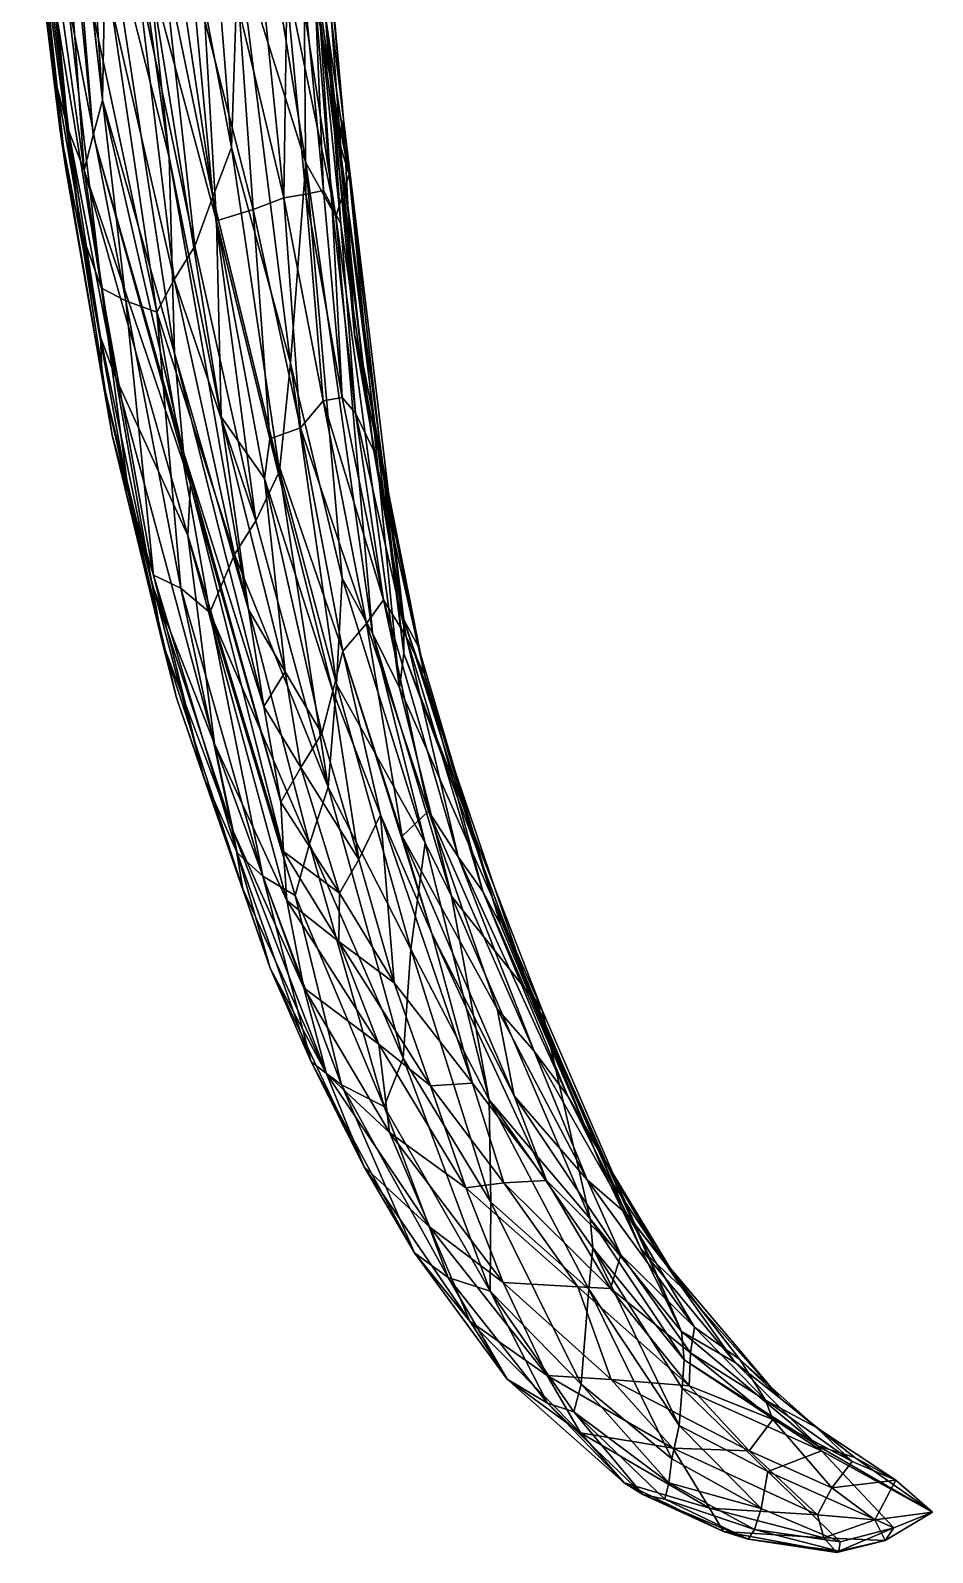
# Model space of a CAD drawing. Extents: x -1.56 to 1.56, y -5.64 to 3.99.
# Drawn here: x -1.047 to -0.383, y -5.637 to -4.516 of the extents above; entities that cross this region are included whole.
import ezdxf

# ---------------------------------------------------------------- set-up
doc = ezdxf.new("R2010")
doc.units = 0
doc.layers.add('MAMMOTH$LWO', color=1, linetype='CONTINUOUS')

msp = doc.modelspace()

# ---------------------------------------------------------------- linework, layer by layer
at = {"layer": 'MAMMOTH$LWO'}
for points in [[(-1.0213, -4.1567, 2.508), (-1.027, -4.2734, 2.4549), (-0.9942, -4.5678, 2.3707)], [(-0.9914, -4.4259, 2.4225), (-1.0213, -4.1567, 2.508), (-0.9942, -4.5678, 2.3707)], [(-0.8166, -4.5817, 2.2033), (-0.86, -4.2245, 2.231), (-0.8523, -4.2024, 2.2574)], [(-0.8362, -4.3624, 2.2447), (-0.8166, -4.5817, 2.2033), (-0.8523, -4.2024, 2.2574)], [(-0.86, -4.2245, 2.231), (-0.8198, -4.5985, 2.2022), (-0.8686, -4.2468, 2.2051)], [(-0.8198, -4.5985, 2.2022), (-0.86, -4.2245, 2.231), (-0.8166, -4.5817, 2.2033)], [(-0.8123, -4.6225, 2.1859), (-0.8796, -4.2784, 2.181), (-0.8686, -4.2468, 2.2051)], [(-0.8198, -4.5985, 2.2022), (-0.8123, -4.6225, 2.1859), (-0.8686, -4.2468, 2.2051)], [(-1.0303, -4.2985, 2.4313), (-1.0009, -4.5936, 2.3487), (-1.027, -4.2734, 2.4549)], [(-1.027, -4.2734, 2.4549), (-1.0009, -4.5936, 2.3487), (-0.9942, -4.5678, 2.3707)], [(-0.8796, -4.2784, 2.181), (-0.8221, -4.6535, 2.1573), (-0.8934, -4.3107, 2.1591)], [(-0.8221, -4.6535, 2.1573), (-0.8796, -4.2784, 2.181), (-0.8123, -4.6225, 2.1859)], [(-0.9914, -4.4259, 2.4225), (-0.9449, -4.6098, 2.394), (-0.9909, -4.2872, 2.4839)], [(-0.9449, -4.6098, 2.394), (-0.9599, -4.4711, 2.4225), (-0.9909, -4.2872, 2.4839)], [(-1.0303, -4.2985, 2.4313), (-1.0362, -4.4162, 2.3547), (-1.0077, -4.6194, 2.3267)], [(-1.0009, -4.5936, 2.3487), (-1.0303, -4.2985, 2.4313), (-1.0077, -4.6194, 2.3267)], [(-0.8415, -4.2962, 2.2915), (-0.8348, -4.4355, 2.2677), (-0.8285, -4.5234, 2.2248)], [(-0.8362, -4.3624, 2.2447), (-0.8415, -4.2962, 2.2915), (-0.8285, -4.5234, 2.2248)], [(-0.8442, -4.6139, 2.1307), (-0.8941, -4.4555, 2.124), (-0.8934, -4.3107, 2.1591)], [(-0.8221, -4.6535, 2.1573), (-0.8442, -4.6139, 2.1307), (-0.8934, -4.3107, 2.1591)], [(-0.8084, -4.7406, 2.1936), (-0.8362, -4.3624, 2.2447), (-0.8285, -4.5234, 2.2248)], [(-0.8084, -4.7406, 2.1936), (-0.8166, -4.5817, 2.2033), (-0.8362, -4.3624, 2.2447)], [(-1.0461, -4.3858, 2.3373), (-1.0472, -4.3985, 2.3044), (-1.0274, -4.5586, 2.2915)], [(-1.0194, -4.5893, 2.3097), (-1.0461, -4.3858, 2.3373), (-1.0274, -4.5586, 2.2915)], [(-1.0461, -4.3858, 2.3373), (-1.0194, -4.5893, 2.3097), (-1.0362, -4.4162, 2.3547)], [(-1.0472, -4.3985, 2.3044), (-1.0255, -4.5885, 2.2658), (-1.0274, -4.5586, 2.2915)], [(-1.0451, -4.4284, 2.2782), (-1.0255, -4.5885, 2.2658), (-1.0472, -4.3985, 2.3044)], [(-0.9334, -4.4214, 2.1237), (-0.9153, -4.3975, 2.1273), (-0.899, -4.6025, 2.1027)], [(-0.9153, -4.3975, 2.1273), (-0.8941, -4.4555, 2.124), (-0.899, -4.6025, 2.1027)], [(-1.0362, -4.4162, 2.3547), (-1.0194, -4.5893, 2.3097), (-1.0077, -4.6194, 2.3267)], [(-0.941, -4.7541, 2.359), (-0.9914, -4.4259, 2.4225), (-0.9942, -4.5678, 2.3707)], [(-0.9449, -4.6098, 2.394), (-0.9914, -4.4259, 2.4225), (-0.941, -4.7541, 2.359)], [(-0.9128, -4.6389, 2.1013), (-0.9501, -4.4581, 2.1232), (-0.9334, -4.4214, 2.1237)], [(-0.9128, -4.6389, 2.1013), (-0.9334, -4.4214, 2.1237), (-0.899, -4.6025, 2.1027)], [(-1.0451, -4.4284, 2.2782), (-1.0408, -4.4397, 2.2483), (-1.0211, -4.6182, 2.24)], [(-1.0255, -4.5885, 2.2658), (-1.0451, -4.4284, 2.2782), (-1.0211, -4.6182, 2.24)], [(-0.8348, -4.4355, 2.2677), (-0.8232, -4.591, 2.2376), (-0.8285, -4.5234, 2.2248)], [(-0.8232, -4.591, 2.2376), (-0.8348, -4.4355, 2.2677), (-0.8343, -4.5033, 2.2789)], [(-1.0408, -4.4397, 2.2483), (-1.0106, -4.6625, 2.2082), (-1.0211, -4.6182, 2.24)], [(-1.0313, -4.4839, 2.2147), (-1.0106, -4.6625, 2.2082), (-1.0408, -4.4397, 2.2483)], [(-0.9688, -4.4727, 2.1316), (-0.9501, -4.4581, 2.1232), (-0.926, -4.6753, 2.1042)], [(-0.9403, -4.4548, 2.4259), (-0.9599, -4.4711, 2.4225), (-0.9101, -4.6567, 2.3781)], [(-0.9501, -4.4581, 2.1232), (-0.9128, -4.6389, 2.1013), (-0.926, -4.6753, 2.1042)], [(-0.9188, -4.5094, 2.4069), (-0.9403, -4.4548, 2.4259), (-0.9101, -4.6567, 2.3781)], [(-0.8941, -4.4555, 2.124), (-0.8555, -4.7613, 2.1102), (-0.899, -4.6025, 2.1027)], [(-0.8555, -4.7613, 2.1102), (-0.8941, -4.4555, 2.124), (-0.8442, -4.6139, 2.1307)], [(-0.9599, -4.4711, 2.4225), (-0.9066, -4.801, 2.3724), (-0.9101, -4.6567, 2.3781)], [(-0.9449, -4.6098, 2.394), (-0.9066, -4.801, 2.3724), (-0.9599, -4.4711, 2.4225)], [(-0.9414, -4.6998, 2.1131), (-0.9877, -4.498, 2.142), (-0.9688, -4.4727, 2.1316)], [(-0.9414, -4.6998, 2.1131), (-0.9688, -4.4727, 2.1316), (-0.926, -4.6753, 2.1042)], [(-1.0313, -4.4839, 2.2147), (-1.0198, -4.4923, 2.1903), (-0.9948, -4.7061, 2.1779)], [(-1.0106, -4.6625, 2.2082), (-1.0313, -4.4839, 2.2147), (-0.9948, -4.7061, 2.1779)], [(-1.0198, -4.4923, 2.1903), (-0.977, -4.7155, 2.1504), (-0.9948, -4.7061, 2.1779)], [(-0.977, -4.7155, 2.1504), (-1.0198, -4.4923, 2.1903), (-1.0018, -4.5013, 2.1592)], [(-0.8757, -4.4899, 2.3697), (-0.8934, -4.5017, 2.389), (-0.8605, -4.6397, 2.3351)], [(-0.8584, -4.4886, 2.3455), (-0.8757, -4.4899, 2.3697), (-0.8605, -4.6397, 2.3351)], [(-0.8442, -4.637, 2.3123), (-0.8584, -4.4886, 2.3455), (-0.8605, -4.6397, 2.3351)], [(-0.8442, -4.637, 2.3123), (-0.8454, -4.4859, 2.3221), (-0.8584, -4.4886, 2.3455)], [(-0.8454, -4.4859, 2.3221), (-0.8442, -4.637, 2.3123), (-0.8314, -4.6343, 2.2875)], [(-0.8374, -4.4909, 2.2983), (-0.8454, -4.4859, 2.3221), (-0.8314, -4.6343, 2.2875)], [(-0.8249, -4.6465, 2.269), (-0.8374, -4.4909, 2.2983), (-0.8314, -4.6343, 2.2875)], [(-0.8249, -4.6465, 2.269), (-0.8343, -4.5033, 2.2789), (-0.8374, -4.4909, 2.2983)], [(-1.0018, -4.5013, 2.1592), (-0.9877, -4.498, 2.142), (-0.954, -4.7238, 2.1265)], [(-0.977, -4.7155, 2.1504), (-1.0018, -4.5013, 2.1592), (-0.954, -4.7238, 2.1265)], [(-0.9877, -4.498, 2.142), (-0.9414, -4.6998, 2.1131), (-0.954, -4.7238, 2.1265)], [(-0.9188, -4.5094, 2.4069), (-0.883, -4.6483, 2.3594), (-0.8934, -4.5017, 2.389)], [(-0.8934, -4.5017, 2.389), (-0.883, -4.6483, 2.3594), (-0.8605, -4.6397, 2.3351)], [(-0.8343, -4.5033, 2.2789), (-0.8249, -4.6465, 2.269), (-0.8185, -4.6587, 2.2503)], [(-0.8232, -4.591, 2.2376), (-0.8343, -4.5033, 2.2789), (-0.8185, -4.6587, 2.2503)], [(-0.883, -4.6483, 2.3594), (-0.9188, -4.5094, 2.4069), (-0.9101, -4.6567, 2.3781)], [(-0.8232, -4.591, 2.2376), (-0.8029, -4.7589, 2.2422), (-0.8285, -4.5234, 2.2248)], [(-0.8029, -4.7589, 2.2422), (-0.8084, -4.7406, 2.1936), (-0.8285, -4.5234, 2.2248)], [(-1.0255, -4.5885, 2.2658), (-0.9955, -4.7422, 2.2933), (-1.0274, -4.5586, 2.2915)], [(-0.9955, -4.7422, 2.2933), (-1.0194, -4.5893, 2.3097), (-1.0274, -4.5586, 2.2915)], [(-1.0009, -4.5936, 2.3487), (-0.9344, -4.8269, 2.3572), (-0.9942, -4.5678, 2.3707)], [(-0.9344, -4.8269, 2.3572), (-0.941, -4.7541, 2.359), (-0.9942, -4.5678, 2.3707)], [(-0.8198, -4.5985, 2.2022), (-0.8166, -4.5817, 2.2033), (-0.772, -4.9504, 2.2021)], [(-0.8166, -4.5817, 2.2033), (-0.8084, -4.7406, 2.1936), (-0.772, -4.9504, 2.2021)], [(-0.9943, -4.7724, 2.2673), (-1.0255, -4.5885, 2.2658), (-1.0211, -4.6182, 2.24)], [(-0.9955, -4.7422, 2.2933), (-1.0255, -4.5885, 2.2658), (-0.9943, -4.7724, 2.2673)], [(-1.0194, -4.5893, 2.3097), (-0.9843, -4.7724, 2.311), (-1.0077, -4.6194, 2.3267)], [(-0.9955, -4.7422, 2.2933), (-0.9843, -4.7724, 2.311), (-1.0194, -4.5893, 2.3097)], [(-0.9292, -4.8504, 2.3602), (-1.0009, -4.5936, 2.3487), (-1.0077, -4.6194, 2.3267)], [(-0.9344, -4.8269, 2.3572), (-1.0009, -4.5936, 2.3487), (-0.9292, -4.8504, 2.3602)], [(-0.7942, -4.8259, 2.2549), (-0.8232, -4.591, 2.2376), (-0.8185, -4.6587, 2.2503)], [(-0.8029, -4.7589, 2.2422), (-0.8232, -4.591, 2.2376), (-0.7942, -4.8259, 2.2549)], [(-0.8636, -4.8409, 2.1137), (-0.9128, -4.6389, 2.1013), (-0.899, -4.6025, 2.1027)], [(-0.8555, -4.7613, 2.1102), (-0.8636, -4.8409, 2.1137), (-0.899, -4.6025, 2.1027)], [(-0.7721, -4.9753, 2.1901), (-0.8198, -4.5985, 2.2022), (-0.772, -4.9504, 2.2021)], [(-0.7721, -4.9753, 2.1901), (-0.8123, -4.6225, 2.1859), (-0.8198, -4.5985, 2.2022)], [(-0.9449, -4.6098, 2.394), (-0.941, -4.7541, 2.359), (-0.8866, -4.9428, 2.3732)], [(-0.9066, -4.801, 2.3724), (-0.9449, -4.6098, 2.394), (-0.8866, -4.9428, 2.3732)], [(-0.8555, -4.7613, 2.1102), (-0.8442, -4.6139, 2.1307), (-0.8175, -4.9198, 2.1364)], [(-0.8442, -4.6139, 2.1307), (-0.7951, -4.9603, 2.1565), (-0.8175, -4.9198, 2.1364)], [(-0.7951, -4.9603, 2.1565), (-0.8442, -4.6139, 2.1307), (-0.8221, -4.6535, 2.1573)], [(-1.0106, -4.6625, 2.2082), (-0.987, -4.8144, 2.2532), (-1.0211, -4.6182, 2.24)], [(-0.987, -4.8144, 2.2532), (-0.9943, -4.7724, 2.2673), (-1.0211, -4.6182, 2.24)], [(-0.9843, -4.7724, 2.311), (-0.9313, -4.8882, 2.3567), (-1.0077, -4.6194, 2.3267)], [(-0.9313, -4.8882, 2.3567), (-0.9292, -4.8504, 2.3602), (-1.0077, -4.6194, 2.3267)], [(-0.8221, -4.6535, 2.1573), (-0.8123, -4.6225, 2.1859), (-0.7752, -5.0006, 2.1797)], [(-0.8123, -4.6225, 2.1859), (-0.7721, -4.9753, 2.1901), (-0.7752, -5.0006, 2.1797)], [(-0.9128, -4.6389, 2.1013), (-0.8811, -4.8776, 2.1182), (-0.926, -4.6753, 2.1042)], [(-0.8811, -4.8776, 2.1182), (-0.9128, -4.6389, 2.1013), (-0.8636, -4.8409, 2.1137)], [(-0.883, -4.6483, 2.3594), (-0.8482, -4.809, 2.3416), (-0.8605, -4.6397, 2.3351)], [(-0.8315, -4.7891, 2.3167), (-0.8442, -4.637, 2.3123), (-0.8605, -4.6397, 2.3351)], [(-0.8482, -4.809, 2.3416), (-0.8315, -4.7891, 2.3167), (-0.8605, -4.6397, 2.3351)], [(-0.8442, -4.637, 2.3123), (-0.8176, -4.7866, 2.2941), (-0.8314, -4.6343, 2.2875)], [(-0.8442, -4.637, 2.3123), (-0.8315, -4.7891, 2.3167), (-0.8176, -4.7866, 2.2941)], [(-0.8176, -4.7866, 2.2941), (-0.8249, -4.6465, 2.269), (-0.8314, -4.6343, 2.2875)], [(-0.8708, -4.8171, 2.3614), (-0.883, -4.6483, 2.3594), (-0.9101, -4.6567, 2.3781)], [(-0.8708, -4.8171, 2.3614), (-0.8482, -4.809, 2.3416), (-0.883, -4.6483, 2.3594)], [(-0.8249, -4.6465, 2.269), (-0.8076, -4.7983, 2.2772), (-0.8185, -4.6587, 2.2503)], [(-0.8076, -4.7983, 2.2772), (-0.8249, -4.6465, 2.269), (-0.8176, -4.7866, 2.2941)], [(-0.9747, -4.8587, 2.2205), (-1.0106, -4.6625, 2.2082), (-0.9948, -4.7061, 2.1779)], [(-0.987, -4.8144, 2.2532), (-1.0106, -4.6625, 2.2082), (-0.9747, -4.8587, 2.2205)], [(-0.8747, -4.8464, 2.3714), (-0.8708, -4.8171, 2.3614), (-0.9101, -4.6567, 2.3781)], [(-0.9066, -4.801, 2.3724), (-0.8747, -4.8464, 2.3714), (-0.9101, -4.6567, 2.3781)], [(-0.7951, -4.9603, 2.1565), (-0.8221, -4.6535, 2.1573), (-0.7752, -5.0006, 2.1797)], [(-0.8076, -4.7983, 2.2772), (-0.7942, -4.8259, 2.2549), (-0.8185, -4.6587, 2.2503)], [(-0.8811, -4.8776, 2.1182), (-0.9414, -4.6998, 2.1131), (-0.926, -4.6753, 2.1042)], [(-0.977, -4.7155, 2.1504), (-0.9566, -4.9176, 2.2073), (-0.9948, -4.7061, 2.1779)], [(-0.9566, -4.9176, 2.2073), (-0.9747, -4.8587, 2.2205), (-0.9948, -4.7061, 2.1779)], [(-0.9414, -4.6998, 2.1131), (-0.8968, -4.9023, 2.1334), (-0.954, -4.7238, 2.1265)], [(-0.8968, -4.9023, 2.1334), (-0.9414, -4.6998, 2.1131), (-0.8811, -4.8776, 2.1182)], [(-0.9363, -4.9271, 2.1783), (-0.977, -4.7155, 2.1504), (-0.954, -4.7238, 2.1265)], [(-0.9566, -4.9176, 2.2073), (-0.977, -4.7155, 2.1504), (-0.9363, -4.9271, 2.1783)], [(-0.8968, -4.9023, 2.1334), (-0.9151, -4.9449, 2.1565), (-0.954, -4.7238, 2.1265)], [(-0.9151, -4.9449, 2.1565), (-0.9363, -4.9271, 2.1783), (-0.954, -4.7238, 2.1265)], [(-0.8084, -4.7406, 2.1936), (-0.7615, -4.9697, 2.2324), (-0.772, -4.9504, 2.2021)], [(-0.7615, -4.9697, 2.2324), (-0.8084, -4.7406, 2.1936), (-0.8029, -4.7589, 2.2422)], [(-0.9955, -4.7422, 2.2933), (-0.9943, -4.7724, 2.2673), (-0.9576, -4.9247, 2.2941)], [(-0.9843, -4.7724, 2.311), (-0.9955, -4.7422, 2.2933), (-0.9576, -4.9247, 2.2941)], [(-0.941, -4.7541, 2.359), (-0.8753, -5.0142, 2.3786), (-0.8866, -4.9428, 2.3732)], [(-0.9344, -4.8269, 2.3572), (-0.8753, -5.0142, 2.3786), (-0.941, -4.7541, 2.359)], [(-0.8218, -4.9978, 2.1461), (-0.8636, -4.8409, 2.1137), (-0.8555, -4.7613, 2.1102)], [(-0.8218, -4.9978, 2.1461), (-0.8555, -4.7613, 2.1102), (-0.8175, -4.9198, 2.1364)], [(-0.8029, -4.7589, 2.2422), (-0.7942, -4.8259, 2.2549), (-0.7568, -4.9905, 2.2628)], [(-0.7615, -4.9697, 2.2324), (-0.8029, -4.7589, 2.2422), (-0.7568, -4.9905, 2.2628)], [(-0.9943, -4.7724, 2.2673), (-0.9502, -4.9667, 2.2809), (-0.9576, -4.9247, 2.2941)], [(-0.987, -4.8144, 2.2532), (-0.9502, -4.9667, 2.2809), (-0.9943, -4.7724, 2.2673)], [(-0.9115, -5.0417, 2.344), (-0.9843, -4.7724, 2.311), (-0.9576, -4.9247, 2.2941)], [(-0.9313, -4.8882, 2.3567), (-0.9843, -4.7724, 2.311), (-0.9115, -5.0417, 2.344)], [(-0.8482, -4.809, 2.3416), (-0.7996, -4.9532, 2.3408), (-0.8315, -4.7891, 2.3167)], [(-0.8176, -4.7866, 2.2941), (-0.8315, -4.7891, 2.3167), (-0.787, -4.9357, 2.3085)], [(-0.8315, -4.7891, 2.3167), (-0.7996, -4.9532, 2.3408), (-0.787, -4.9357, 2.3085)], [(-0.8076, -4.7983, 2.2772), (-0.8176, -4.7866, 2.2941), (-0.787, -4.9357, 2.3085)], [(-0.8596, -4.9887, 2.3806), (-0.9066, -4.801, 2.3724), (-0.8866, -4.9428, 2.3732)], [(-0.8747, -4.8464, 2.3714), (-0.9066, -4.801, 2.3724), (-0.8596, -4.9887, 2.3806)], [(-0.7703, -4.9626, 2.2863), (-0.8076, -4.7983, 2.2772), (-0.787, -4.9357, 2.3085)], [(-0.7703, -4.9626, 2.2863), (-0.7942, -4.8259, 2.2549), (-0.8076, -4.7983, 2.2772)], [(-0.987, -4.8144, 2.2532), (-0.9747, -4.8587, 2.2205), (-0.9395, -5.0078, 2.2674)], [(-0.9502, -4.9667, 2.2809), (-0.987, -4.8144, 2.2532), (-0.9395, -5.0078, 2.2674)], [(-0.8747, -4.8464, 2.3714), (-0.8243, -5.003, 2.3836), (-0.8708, -4.8171, 2.3614)], [(-0.8482, -4.809, 2.3416), (-0.8708, -4.8171, 2.3614), (-0.8171, -4.9734, 2.3686)], [(-0.8708, -4.8171, 2.3614), (-0.8243, -5.003, 2.3836), (-0.8171, -4.9734, 2.3686)], [(-0.7996, -4.9532, 2.3408), (-0.8482, -4.809, 2.3416), (-0.8171, -4.9734, 2.3686)], [(-0.9344, -4.8269, 2.3572), (-0.9292, -4.8504, 2.3602), (-0.8626, -5.0846, 2.3899)], [(-0.8753, -5.0142, 2.3786), (-0.9344, -4.8269, 2.3572), (-0.8626, -5.0846, 2.3899)], [(-0.7942, -4.8259, 2.2549), (-0.7703, -4.9626, 2.2863), (-0.7568, -4.9905, 2.2628)], [(-0.8811, -4.8776, 2.1182), (-0.8636, -4.8409, 2.1137), (-0.8279, -5.0737, 2.1654)], [(-0.8636, -4.8409, 2.1137), (-0.8218, -4.9978, 2.1461), (-0.8279, -5.0737, 2.1654)], [(-0.9313, -4.8882, 2.3567), (-0.8608, -5.1209, 2.391), (-0.9292, -4.8504, 2.3602)], [(-0.9292, -4.8504, 2.3602), (-0.8608, -5.1209, 2.391), (-0.8626, -5.0846, 2.3899)], [(-0.8243, -5.003, 2.3836), (-0.8747, -4.8464, 2.3714), (-0.8325, -5.0342, 2.3929)], [(-0.8747, -4.8464, 2.3714), (-0.8596, -4.9887, 2.3806), (-0.8325, -5.0342, 2.3929)], [(-0.9747, -4.8587, 2.2205), (-0.9198, -5.0659, 2.2565), (-0.9395, -5.0078, 2.2674)], [(-0.9566, -4.9176, 2.2073), (-0.9198, -5.0659, 2.2565), (-0.9747, -4.8587, 2.2205)], [(-0.8968, -4.9023, 2.1334), (-0.8811, -4.8776, 2.1182), (-0.8279, -5.0737, 2.1654)], [(-0.9313, -4.8882, 2.3567), (-0.9115, -5.0417, 2.344), (-0.8583, -5.1572, 2.3909)], [(-0.8608, -5.1209, 2.391), (-0.9313, -4.8882, 2.3567), (-0.8583, -5.1572, 2.3909)], [(-0.8416, -5.1154, 2.1862), (-0.9151, -4.9449, 2.1565), (-0.8968, -4.9023, 2.1334)], [(-0.8416, -5.1154, 2.1862), (-0.8968, -4.9023, 2.1334), (-0.8279, -5.0737, 2.1654)], [(-0.9566, -4.9176, 2.2073), (-0.9363, -4.9271, 2.1783), (-0.8948, -5.122, 2.247)], [(-0.9198, -5.0659, 2.2565), (-0.9566, -4.9176, 2.2073), (-0.8948, -5.122, 2.247)], [(-0.7564, -5.1147, 2.2018), (-0.8218, -4.9978, 2.1461), (-0.8175, -4.9198, 2.1364)], [(-0.7951, -4.9603, 2.1565), (-0.7564, -5.1147, 2.2018), (-0.8175, -4.9198, 2.1364)], [(-0.9502, -4.9667, 2.2809), (-0.8979, -5.106, 2.3467), (-0.9576, -4.9247, 2.2941)], [(-0.8979, -5.106, 2.3467), (-0.9115, -5.0417, 2.344), (-0.9576, -4.9247, 2.2941)], [(-0.9363, -4.9271, 2.1783), (-0.8759, -5.1391, 2.2289), (-0.8948, -5.122, 2.247)], [(-0.9151, -4.9449, 2.1565), (-0.8759, -5.1391, 2.2289), (-0.9363, -4.9271, 2.1783)], [(-0.8753, -5.0142, 2.3786), (-0.8596, -4.9887, 2.3806), (-0.8866, -4.9428, 2.3732)], [(-0.7996, -4.9532, 2.3408), (-0.754, -5.0914, 2.3752), (-0.787, -4.9357, 2.3085)], [(-0.7321, -5.125, 2.3707), (-0.7703, -4.9626, 2.2863), (-0.787, -4.9357, 2.3085)], [(-0.754, -5.0914, 2.3752), (-0.7321, -5.125, 2.3707), (-0.787, -4.9357, 2.3085)], [(-0.9151, -4.9449, 2.1565), (-0.8416, -5.1154, 2.1862), (-0.8522, -5.1533, 2.2144)], [(-0.8759, -5.1391, 2.2289), (-0.9151, -4.9449, 2.1565), (-0.8522, -5.1533, 2.2144)], [(-0.7733, -5.1098, 2.4099), (-0.7996, -4.9532, 2.3408), (-0.8171, -4.9734, 2.3686)], [(-0.7733, -5.1098, 2.4099), (-0.754, -5.0914, 2.3752), (-0.7996, -4.9532, 2.3408)], [(-0.6794, -5.2234, 2.3407), (-0.7721, -4.9753, 2.1901), (-0.772, -4.9504, 2.2021)], [(-0.7056, -5.1592, 2.3063), (-0.6794, -5.2234, 2.3407), (-0.772, -4.9504, 2.2021)], [(-0.7615, -4.9697, 2.2324), (-0.7056, -5.1592, 2.3063), (-0.772, -4.9504, 2.2021)], [(-0.7369, -5.1538, 2.2285), (-0.7951, -4.9603, 2.1565), (-0.7752, -5.0006, 2.1797)], [(-0.7369, -5.1538, 2.2285), (-0.7564, -5.1147, 2.2018), (-0.7951, -4.9603, 2.1565)], [(-0.7703, -4.9626, 2.2863), (-0.7138, -5.1504, 2.3508), (-0.7568, -4.9905, 2.2628)], [(-0.7138, -5.1504, 2.3508), (-0.7703, -4.9626, 2.2863), (-0.7321, -5.125, 2.3707)], [(-0.8908, -5.1484, 2.3325), (-0.9502, -4.9667, 2.2809), (-0.9395, -5.0078, 2.2674)], [(-0.8979, -5.106, 2.3467), (-0.9502, -4.9667, 2.2809), (-0.8908, -5.1484, 2.3325)], [(-0.8243, -5.003, 2.3836), (-0.7892, -5.094, 2.4058), (-0.8171, -4.9734, 2.3686)], [(-0.7892, -5.094, 2.4058), (-0.7515, -5.1814, 2.4453), (-0.8171, -4.9734, 2.3686)], [(-0.7515, -5.1814, 2.4453), (-0.7733, -5.1098, 2.4099), (-0.8171, -4.9734, 2.3686)], [(-0.7721, -4.9753, 2.1901), (-0.6702, -5.2379, 2.3442), (-0.7752, -5.0006, 2.1797)], [(-0.6702, -5.2379, 2.3442), (-0.7721, -4.9753, 2.1901), (-0.6794, -5.2234, 2.3407)], [(-0.701, -5.1748, 2.3478), (-0.7615, -4.9697, 2.2324), (-0.7568, -4.9905, 2.2628)], [(-0.7056, -5.1592, 2.3063), (-0.7615, -4.9697, 2.2324), (-0.701, -5.1748, 2.3478)], [(-0.848, -5.0592, 2.3932), (-0.8596, -4.9887, 2.3806), (-0.8753, -5.0142, 2.3786)], [(-0.8596, -4.9887, 2.3806), (-0.848, -5.0592, 2.3932), (-0.8325, -5.0342, 2.3929)], [(-0.8218, -4.9978, 2.1461), (-0.7669, -5.193, 2.2175), (-0.8279, -5.0737, 2.1654)], [(-0.7669, -5.193, 2.2175), (-0.8218, -4.9978, 2.1461), (-0.7564, -5.1147, 2.2018)], [(-0.7138, -5.1504, 2.3508), (-0.701, -5.1748, 2.3478), (-0.7568, -4.9905, 2.2628)], [(-0.9198, -5.0659, 2.2565), (-0.8908, -5.1484, 2.3325), (-0.9395, -5.0078, 2.2674)], [(-0.8053, -5.1269, 2.421), (-0.8243, -5.003, 2.3836), (-0.8325, -5.0342, 2.3929)], [(-0.7892, -5.094, 2.4058), (-0.8243, -5.003, 2.3836), (-0.8053, -5.1269, 2.421)], [(-0.6702, -5.2379, 2.3442), (-0.7369, -5.1538, 2.2285), (-0.7752, -5.0006, 2.1797)], [(-0.848, -5.0592, 2.3932), (-0.8753, -5.0142, 2.3786), (-0.8626, -5.0846, 2.3899)], [(-0.9115, -5.0417, 2.344), (-0.8458, -5.2215, 2.395), (-0.8583, -5.1572, 2.3909)], [(-0.8979, -5.106, 2.3467), (-0.8458, -5.2215, 2.395), (-0.9115, -5.0417, 2.344)], [(-0.848, -5.0592, 2.3932), (-0.8053, -5.1269, 2.421), (-0.8325, -5.0342, 2.3929)], [(-0.8705, -5.207, 2.3211), (-0.9198, -5.0659, 2.2565), (-0.8948, -5.122, 2.247)], [(-0.8908, -5.1484, 2.3325), (-0.9198, -5.0659, 2.2565), (-0.8705, -5.207, 2.3211)], [(-0.8194, -5.1516, 2.4202), (-0.848, -5.0592, 2.3932), (-0.8626, -5.0846, 2.3899)], [(-0.8194, -5.1516, 2.4202), (-0.8053, -5.1269, 2.421), (-0.848, -5.0592, 2.3932)], [(-0.7726, -5.2733, 2.2563), (-0.8416, -5.1154, 2.1862), (-0.8279, -5.0737, 2.1654)], [(-0.7669, -5.193, 2.2175), (-0.7726, -5.2733, 2.2563), (-0.8279, -5.0737, 2.1654)], [(-0.8608, -5.1209, 2.391), (-0.8194, -5.1516, 2.4202), (-0.8626, -5.0846, 2.3899)], [(-0.7892, -5.094, 2.4058), (-0.8053, -5.1269, 2.421), (-0.7791, -5.2177, 2.457)], [(-0.7216, -5.2917, 2.507), (-0.7892, -5.094, 2.4058), (-0.7791, -5.2177, 2.457)], [(-0.7216, -5.2917, 2.507), (-0.7515, -5.1814, 2.4453), (-0.7892, -5.094, 2.4058)], [(-0.754, -5.0914, 2.3752), (-0.7733, -5.1098, 2.4099), (-0.7034, -5.2369, 2.4532)], [(-0.676, -5.268, 2.4489), (-0.754, -5.0914, 2.3752), (-0.7034, -5.2369, 2.4532)], [(-0.676, -5.268, 2.4489), (-0.7321, -5.125, 2.3707), (-0.754, -5.0914, 2.3752)], [(-0.8979, -5.106, 2.3467), (-0.8908, -5.1484, 2.3325), (-0.8291, -5.2848, 2.3967)], [(-0.8458, -5.2215, 2.395), (-0.8979, -5.106, 2.3467), (-0.8291, -5.2848, 2.3967)], [(-0.7733, -5.1098, 2.4099), (-0.6909, -5.3009, 2.5104), (-0.7034, -5.2369, 2.4532)], [(-0.6909, -5.3009, 2.5104), (-0.7733, -5.1098, 2.4099), (-0.7515, -5.1814, 2.4453)], [(-0.8759, -5.1391, 2.2289), (-0.8404, -5.2758, 2.3263), (-0.8948, -5.122, 2.247)], [(-0.8404, -5.2758, 2.3263), (-0.8705, -5.207, 2.3211), (-0.8948, -5.122, 2.247)], [(-0.8201, -5.1872, 2.4259), (-0.8608, -5.1209, 2.391), (-0.8583, -5.1572, 2.3909)], [(-0.8201, -5.1872, 2.4259), (-0.8194, -5.1516, 2.4202), (-0.8608, -5.1209, 2.391)], [(-0.8416, -5.1154, 2.1862), (-0.7865, -5.3088, 2.2912), (-0.8522, -5.1533, 2.2144)], [(-0.7865, -5.3088, 2.2912), (-0.8416, -5.1154, 2.1862), (-0.7726, -5.2733, 2.2563)], [(-0.7669, -5.193, 2.2175), (-0.7564, -5.1147, 2.2018), (-0.7092, -5.3038, 2.2904)], [(-0.7564, -5.1147, 2.2018), (-0.7369, -5.1538, 2.2285), (-0.7092, -5.3038, 2.2904)], [(-0.8053, -5.1269, 2.421), (-0.8194, -5.1516, 2.4202), (-0.7791, -5.2177, 2.457)], [(-0.7138, -5.1504, 2.3508), (-0.7321, -5.125, 2.3707), (-0.6512, -5.3013, 2.4432)], [(-0.7321, -5.125, 2.3707), (-0.676, -5.268, 2.4489), (-0.6512, -5.3013, 2.4432)], [(-0.8179, -5.2928, 2.3074), (-0.8759, -5.1391, 2.2289), (-0.8522, -5.1533, 2.2144)], [(-0.8404, -5.2758, 2.3263), (-0.8759, -5.1391, 2.2289), (-0.8179, -5.2928, 2.3074)], [(-0.8908, -5.1484, 2.3325), (-0.8705, -5.207, 2.3211), (-0.8291, -5.2848, 2.3967)], [(-0.7865, -5.3088, 2.2912), (-0.8179, -5.2928, 2.3074), (-0.8522, -5.1533, 2.2144)], [(-0.8194, -5.1516, 2.4202), (-0.8201, -5.1872, 2.4259), (-0.7791, -5.2177, 2.457)], [(-0.7369, -5.1538, 2.2285), (-0.6347, -5.3914, 2.3963), (-0.7092, -5.3038, 2.2904)], [(-0.7369, -5.1538, 2.2285), (-0.6702, -5.2379, 2.3442), (-0.6347, -5.3914, 2.3963)], [(-0.6374, -5.3261, 2.4391), (-0.7138, -5.1504, 2.3508), (-0.6512, -5.3013, 2.4432)], [(-0.6374, -5.3261, 2.4391), (-0.701, -5.1748, 2.3478), (-0.7138, -5.1504, 2.3508)], [(-0.8458, -5.2215, 2.395), (-0.7906, -5.263, 2.4572), (-0.8583, -5.1572, 2.3909)], [(-0.7906, -5.263, 2.4572), (-0.8201, -5.1872, 2.4259), (-0.8583, -5.1572, 2.3909)], [(-0.5974, -5.4136, 2.4731), (-0.7056, -5.1592, 2.3063), (-0.6266, -5.3525, 2.4346)], [(-0.5974, -5.4136, 2.4731), (-0.6794, -5.2234, 2.3407), (-0.7056, -5.1592, 2.3063)], [(-0.7056, -5.1592, 2.3063), (-0.701, -5.1748, 2.3478), (-0.6266, -5.3525, 2.4346)], [(-0.701, -5.1748, 2.3478), (-0.6374, -5.3261, 2.4391), (-0.6266, -5.3525, 2.4346)], [(-0.8201, -5.1872, 2.4259), (-0.7525, -5.2935, 2.4913), (-0.7791, -5.2177, 2.457)], [(-0.7906, -5.263, 2.4572), (-0.7525, -5.2935, 2.4913), (-0.8201, -5.1872, 2.4259)], [(-0.7515, -5.1814, 2.4453), (-0.7216, -5.2917, 2.507), (-0.6669, -5.3632, 2.5634)], [(-0.6909, -5.3009, 2.5104), (-0.7515, -5.1814, 2.4453), (-0.6669, -5.3632, 2.5634)], [(-0.7081, -5.3792, 2.3334), (-0.7726, -5.2733, 2.2563), (-0.7669, -5.193, 2.2175)], [(-0.7081, -5.3792, 2.3334), (-0.7669, -5.193, 2.2175), (-0.7092, -5.3038, 2.2904)], [(-0.8705, -5.207, 2.3211), (-0.8013, -5.3532, 2.4047), (-0.8291, -5.2848, 2.3967)], [(-0.8404, -5.2758, 2.3263), (-0.8013, -5.3532, 2.4047), (-0.8705, -5.207, 2.3211)], [(-0.7827, -5.3279, 2.4648), (-0.8458, -5.2215, 2.395), (-0.8291, -5.2848, 2.3967)], [(-0.7827, -5.3279, 2.4648), (-0.7906, -5.263, 2.4572), (-0.8458, -5.2215, 2.395)], [(-0.7525, -5.2935, 2.4913), (-0.7216, -5.2917, 2.507), (-0.7791, -5.2177, 2.457)], [(-0.6794, -5.2234, 2.3407), (-0.5974, -5.4136, 2.4731), (-0.5675, -5.4744, 2.5117)], [(-0.6702, -5.2379, 2.3442), (-0.6794, -5.2234, 2.3407), (-0.5675, -5.4744, 2.5117)], [(-0.6909, -5.3009, 2.5104), (-0.6371, -5.3627, 2.5511), (-0.7034, -5.2369, 2.4532)], [(-0.6371, -5.3627, 2.5511), (-0.676, -5.268, 2.4489), (-0.7034, -5.2369, 2.4532)], [(-0.6347, -5.3914, 2.3963), (-0.6702, -5.2379, 2.3442), (-0.5675, -5.4744, 2.5117)], [(-0.7906, -5.263, 2.4572), (-0.7827, -5.3279, 2.4648), (-0.7264, -5.3688, 2.5271)], [(-0.7525, -5.2935, 2.4913), (-0.7906, -5.263, 2.4572), (-0.7264, -5.3688, 2.5271)], [(-0.676, -5.268, 2.4489), (-0.6076, -5.3883, 2.5516), (-0.6512, -5.3013, 2.4432)], [(-0.6076, -5.3883, 2.5516), (-0.676, -5.268, 2.4489), (-0.6371, -5.3627, 2.5511)], [(-0.8404, -5.2758, 2.3263), (-0.8179, -5.2928, 2.3074), (-0.7643, -5.4166, 2.4126)], [(-0.8013, -5.3532, 2.4047), (-0.8404, -5.2758, 2.3263), (-0.7643, -5.4166, 2.4126)], [(-0.7865, -5.3088, 2.2912), (-0.7726, -5.2733, 2.2563), (-0.7085, -5.4448, 2.3895)], [(-0.7726, -5.2733, 2.2563), (-0.7081, -5.3792, 2.3334), (-0.7085, -5.4448, 2.3895)], [(-0.8013, -5.3532, 2.4047), (-0.753, -5.3976, 2.4948), (-0.8291, -5.2848, 2.3967)], [(-0.753, -5.3976, 2.4948), (-0.7827, -5.3279, 2.4648), (-0.8291, -5.2848, 2.3967)], [(-0.8179, -5.2928, 2.3074), (-0.7395, -5.4348, 2.3986), (-0.7643, -5.4166, 2.4126)], [(-0.7865, -5.3088, 2.2912), (-0.7395, -5.4348, 2.3986), (-0.8179, -5.2928, 2.3074)], [(-0.6984, -5.365, 2.548), (-0.7216, -5.2917, 2.507), (-0.7525, -5.2935, 2.4913)], [(-0.6984, -5.365, 2.548), (-0.7525, -5.2935, 2.4913), (-0.7264, -5.3688, 2.5271)], [(-0.7216, -5.2917, 2.507), (-0.6984, -5.365, 2.548), (-0.6669, -5.3632, 2.5634)], [(-0.6123, -5.4181, 2.611), (-0.6909, -5.3009, 2.5104), (-0.6669, -5.3632, 2.5634)], [(-0.6123, -5.4181, 2.611), (-0.6371, -5.3627, 2.5511), (-0.6909, -5.3009, 2.5104)], [(-0.5825, -5.42, 2.557), (-0.6374, -5.3261, 2.4391), (-0.6512, -5.3013, 2.4432)], [(-0.6076, -5.3883, 2.5516), (-0.5825, -5.42, 2.557), (-0.6512, -5.3013, 2.4432)], [(-0.7395, -5.4348, 2.3986), (-0.7865, -5.3088, 2.2912), (-0.7085, -5.4448, 2.3895)], [(-0.6359, -5.4433, 2.4125), (-0.7081, -5.3792, 2.3334), (-0.7092, -5.3038, 2.2904)], [(-0.6329, -5.4128, 2.3995), (-0.6359, -5.4433, 2.4125), (-0.7092, -5.3038, 2.2904)], [(-0.6347, -5.3914, 2.3963), (-0.6329, -5.4128, 2.3995), (-0.7092, -5.3038, 2.2904)], [(-0.7827, -5.3279, 2.4648), (-0.699, -5.4383, 2.5595), (-0.7264, -5.3688, 2.5271)], [(-0.753, -5.3976, 2.4948), (-0.699, -5.4383, 2.5595), (-0.7827, -5.3279, 2.4648)], [(-0.6374, -5.3261, 2.4391), (-0.5673, -5.442, 2.5546), (-0.6266, -5.3525, 2.4346)], [(-0.5673, -5.442, 2.5546), (-0.6374, -5.3261, 2.4391), (-0.5825, -5.42, 2.557)], [(-0.7235, -5.4669, 2.5017), (-0.8013, -5.3532, 2.4047), (-0.7643, -5.4166, 2.4126)], [(-0.753, -5.3976, 2.4948), (-0.8013, -5.3532, 2.4047), (-0.7235, -5.4669, 2.5017)], [(-0.5673, -5.442, 2.5546), (-0.5974, -5.4136, 2.4731), (-0.6266, -5.3525, 2.4346)], [(-0.6438, -5.4416, 2.6169), (-0.6984, -5.365, 2.548), (-0.7264, -5.3688, 2.5271)], [(-0.699, -5.4383, 2.5595), (-0.6438, -5.4416, 2.6169), (-0.7264, -5.3688, 2.5271)], [(-0.6984, -5.365, 2.548), (-0.6199, -5.4429, 2.6336), (-0.6669, -5.3632, 2.5634)], [(-0.6438, -5.4416, 2.6169), (-0.6199, -5.4429, 2.6336), (-0.6984, -5.365, 2.548)], [(-0.6199, -5.4429, 2.6336), (-0.6123, -5.4181, 2.611), (-0.6669, -5.3632, 2.5634)], [(-0.6371, -5.3627, 2.5511), (-0.6123, -5.4181, 2.611), (-0.5579, -5.4713, 2.6609)], [(-0.6076, -5.3883, 2.5516), (-0.6371, -5.3627, 2.5511), (-0.5579, -5.4713, 2.6609)], [(-0.7081, -5.3792, 2.3334), (-0.6415, -5.5132, 2.4668), (-0.7085, -5.4448, 2.3895)], [(-0.7081, -5.3792, 2.3334), (-0.6359, -5.4433, 2.4125), (-0.6415, -5.5132, 2.4668)], [(-0.5655, -5.4954, 2.5152), (-0.6347, -5.3914, 2.3963), (-0.5675, -5.4744, 2.5117)], [(-0.5655, -5.4954, 2.5152), (-0.6329, -5.4128, 2.3995), (-0.6347, -5.3914, 2.3963)], [(-0.5246, -5.4951, 2.668), (-0.6076, -5.3883, 2.5516), (-0.5579, -5.4713, 2.6609)], [(-0.5246, -5.4951, 2.668), (-0.5825, -5.42, 2.557), (-0.6076, -5.3883, 2.5516)], [(-0.753, -5.3976, 2.4948), (-0.7235, -5.4669, 2.5017), (-0.6666, -5.507, 2.5883)], [(-0.699, -5.4383, 2.5595), (-0.753, -5.3976, 2.4948), (-0.6666, -5.507, 2.5883)], [(-0.5693, -5.5436, 2.5362), (-0.6359, -5.4433, 2.4125), (-0.6329, -5.4128, 2.3995)], [(-0.5693, -5.5436, 2.5362), (-0.6329, -5.4128, 2.3995), (-0.567, -5.5161, 2.5208)], [(-0.6329, -5.4128, 2.3995), (-0.5655, -5.4954, 2.5152), (-0.567, -5.5161, 2.5208)], [(-0.5974, -5.4136, 2.4731), (-0.528, -5.4974, 2.5916), (-0.5675, -5.4744, 2.5117)], [(-0.528, -5.4974, 2.5916), (-0.5974, -5.4136, 2.4731), (-0.5673, -5.442, 2.5546)], [(-0.696, -5.5097, 2.5124), (-0.7235, -5.4669, 2.5017), (-0.7643, -5.4166, 2.4126)], [(-0.7395, -5.4348, 2.3986), (-0.696, -5.5097, 2.5124), (-0.7643, -5.4166, 2.4126)], [(-0.5608, -5.4902, 2.687), (-0.6123, -5.4181, 2.611), (-0.6199, -5.4429, 2.6336)], [(-0.6123, -5.4181, 2.611), (-0.5608, -5.4902, 2.687), (-0.5579, -5.4713, 2.6609)], [(-0.5673, -5.442, 2.5546), (-0.5825, -5.42, 2.557), (-0.4947, -5.5238, 2.6732)], [(-0.5825, -5.42, 2.557), (-0.5246, -5.4951, 2.668), (-0.4947, -5.5238, 2.6732)], [(-0.6663, -5.5273, 2.4969), (-0.7395, -5.4348, 2.3986), (-0.7085, -5.4448, 2.3895)], [(-0.696, -5.5097, 2.5124), (-0.7395, -5.4348, 2.3986), (-0.6663, -5.5273, 2.4969)], [(-0.6415, -5.5132, 2.4668), (-0.6468, -5.5336, 2.4899), (-0.7085, -5.4448, 2.3895)], [(-0.6468, -5.5336, 2.4899), (-0.6663, -5.5273, 2.4969), (-0.7085, -5.4448, 2.3895)], [(-0.6194, -5.5099, 2.6527), (-0.699, -5.4383, 2.5595), (-0.6666, -5.507, 2.5883)], [(-0.6194, -5.5099, 2.6527), (-0.6438, -5.4416, 2.6169), (-0.699, -5.4383, 2.5595)], [(-0.6438, -5.4416, 2.6169), (-0.6194, -5.5099, 2.6527), (-0.5618, -5.5144, 2.7072)], [(-0.6199, -5.4429, 2.6336), (-0.6438, -5.4416, 2.6169), (-0.5618, -5.5144, 2.7072)], [(-0.6415, -5.5132, 2.4668), (-0.6359, -5.4433, 2.4125), (-0.5746, -5.5683, 2.5551)], [(-0.6359, -5.4433, 2.4125), (-0.5693, -5.5436, 2.5362), (-0.5746, -5.5683, 2.5551)], [(-0.5608, -5.4902, 2.687), (-0.6199, -5.4429, 2.6336), (-0.5618, -5.5144, 2.7072)], [(-0.528, -5.4974, 2.5916), (-0.5673, -5.442, 2.5546), (-0.4947, -5.5238, 2.6732)], [(-0.7235, -5.4669, 2.5017), (-0.6419, -5.5491, 2.6018), (-0.6666, -5.507, 2.5883)], [(-0.7235, -5.4669, 2.5017), (-0.696, -5.5097, 2.5124), (-0.6419, -5.5491, 2.6018)], [(-0.4672, -5.5586, 2.6799), (-0.5655, -5.4954, 2.5152), (-0.5675, -5.4744, 2.5117)], [(-0.528, -5.4974, 2.5916), (-0.4672, -5.5586, 2.6799), (-0.5675, -5.4744, 2.5117)], [(-0.5608, -5.4902, 2.687), (-0.5056, -5.5251, 2.7409), (-0.5579, -5.4713, 2.6609)], [(-0.5056, -5.5251, 2.7409), (-0.5246, -5.4951, 2.668), (-0.5579, -5.4713, 2.6609)], [(-0.5002, -5.5393, 2.7625), (-0.5608, -5.4902, 2.687), (-0.5618, -5.5144, 2.7072)], [(-0.5002, -5.5393, 2.7625), (-0.5056, -5.5251, 2.7409), (-0.5608, -5.4902, 2.687)], [(-0.5655, -5.4954, 2.5152), (-0.4645, -5.5624, 2.6853), (-0.567, -5.5161, 2.5208)], [(-0.5655, -5.4954, 2.5152), (-0.4672, -5.5586, 2.6799), (-0.4645, -5.5624, 2.6853)], [(-0.4398, -5.5672, 2.7669), (-0.528, -5.4974, 2.5916), (-0.4947, -5.5238, 2.6732)], [(-0.4398, -5.5672, 2.7669), (-0.4672, -5.5586, 2.6799), (-0.528, -5.4974, 2.5916)], [(-0.5246, -5.4951, 2.668), (-0.468, -5.5453, 2.7459), (-0.4947, -5.5238, 2.6732)], [(-0.468, -5.5453, 2.7459), (-0.5246, -5.4951, 2.668), (-0.5056, -5.5251, 2.7409)], [(-0.6419, -5.5491, 2.6018), (-0.696, -5.5097, 2.5124), (-0.6098, -5.5859, 2.613)], [(-0.696, -5.5097, 2.5124), (-0.6663, -5.5273, 2.4969), (-0.6098, -5.5859, 2.613)], [(-0.6419, -5.5491, 2.6018), (-0.5738, -5.5604, 2.7028), (-0.6666, -5.507, 2.5883)], [(-0.5738, -5.5604, 2.7028), (-0.6194, -5.5099, 2.6527), (-0.6666, -5.507, 2.5883)], [(-0.5768, -5.5859, 2.5781), (-0.6468, -5.5336, 2.4899), (-0.6415, -5.5132, 2.4668)], [(-0.5768, -5.5859, 2.5781), (-0.6415, -5.5132, 2.4668), (-0.5746, -5.5683, 2.5551)], [(-0.6194, -5.5099, 2.6527), (-0.5176, -5.5624, 2.7597), (-0.5618, -5.5144, 2.7072)], [(-0.5738, -5.5604, 2.7028), (-0.5176, -5.5624, 2.7597), (-0.6194, -5.5099, 2.6527)], [(-0.5176, -5.5624, 2.7597), (-0.5002, -5.5393, 2.7625), (-0.5618, -5.5144, 2.7072)], [(-0.5039, -5.5777, 2.6318), (-0.5693, -5.5436, 2.5362), (-0.567, -5.5161, 2.5208)], [(-0.4645, -5.5624, 2.6853), (-0.5039, -5.5777, 2.6318), (-0.567, -5.5161, 2.5208)], [(-0.5056, -5.5251, 2.7409), (-0.5002, -5.5393, 2.7625), (-0.4419, -5.5702, 2.8174)], [(-0.468, -5.5453, 2.7459), (-0.5056, -5.5251, 2.7409), (-0.4419, -5.5702, 2.8174)], [(-0.468, -5.5453, 2.7459), (-0.4398, -5.5672, 2.7669), (-0.4947, -5.5238, 2.6732)], [(-0.6663, -5.5273, 2.4969), (-0.5959, -5.5944, 2.6083), (-0.6098, -5.5859, 2.613)], [(-0.6663, -5.5273, 2.4969), (-0.6468, -5.5336, 2.4899), (-0.5959, -5.5944, 2.6083)], [(-0.6468, -5.5336, 2.4899), (-0.5768, -5.5859, 2.5781), (-0.5798, -5.5979, 2.6042)], [(-0.5959, -5.5944, 2.6083), (-0.6468, -5.5336, 2.4899), (-0.5798, -5.5979, 2.6042)], [(-0.5693, -5.5436, 2.5362), (-0.5089, -5.6048, 2.6488), (-0.5746, -5.5683, 2.5551)], [(-0.5039, -5.5777, 2.6318), (-0.5089, -5.6048, 2.6488), (-0.5693, -5.5436, 2.5362)], [(-0.4569, -5.5896, 2.8148), (-0.5002, -5.5393, 2.7625), (-0.5176, -5.5624, 2.7597)], [(-0.5002, -5.5393, 2.7625), (-0.4569, -5.5896, 2.8148), (-0.4419, -5.5702, 2.8174)], [(-0.4096, -5.584, 2.846), (-0.468, -5.5453, 2.7459), (-0.4419, -5.5702, 2.8174)], [(-0.4096, -5.584, 2.846), (-0.4398, -5.5672, 2.7669), (-0.468, -5.5453, 2.7459)], [(-0.5469, -5.6045, 2.7145), (-0.6419, -5.5491, 2.6018), (-0.6098, -5.5859, 2.613)], [(-0.5738, -5.5604, 2.7028), (-0.6419, -5.5491, 2.6018), (-0.5469, -5.6045, 2.7145)], [(-0.4645, -5.5624, 2.6853), (-0.4672, -5.5586, 2.6799), (-0.3826, -5.6075, 2.8609)], [(-0.4672, -5.5586, 2.6799), (-0.4398, -5.5672, 2.7669), (-0.3826, -5.6075, 2.8609)], [(-0.5089, -5.6048, 2.6488), (-0.5768, -5.5859, 2.5781), (-0.5746, -5.5683, 2.5551)], [(-0.5738, -5.5604, 2.7028), (-0.5469, -5.6045, 2.7145), (-0.4674, -5.6094, 2.8064)], [(-0.5176, -5.5624, 2.7597), (-0.5738, -5.5604, 2.7028), (-0.4674, -5.6094, 2.8064)], [(-0.4569, -5.5896, 2.8148), (-0.5176, -5.5624, 2.7597), (-0.4674, -5.6094, 2.8064)], [(-0.5039, -5.5777, 2.6318), (-0.4645, -5.5624, 2.6853), (-0.4112, -5.619, 2.8032)], [(-0.4112, -5.619, 2.8032), (-0.4645, -5.5624, 2.6853), (-0.3826, -5.6075, 2.8609)], [(-0.4569, -5.5896, 2.8148), (-0.4096, -5.584, 2.846), (-0.4419, -5.5702, 2.8174)], [(-0.4398, -5.5672, 2.7669), (-0.4096, -5.584, 2.846), (-0.3826, -5.6075, 2.8609)], [(-0.5089, -5.6048, 2.6488), (-0.5039, -5.5777, 2.6318), (-0.4506, -5.6293, 2.7515)], [(-0.5039, -5.5777, 2.6318), (-0.4112, -5.619, 2.8032), (-0.4506, -5.6293, 2.7515)], [(-0.5366, -5.6217, 2.7023), (-0.5469, -5.6045, 2.7145), (-0.6098, -5.5859, 2.613)], [(-0.5959, -5.5944, 2.6083), (-0.5366, -5.6217, 2.7023), (-0.6098, -5.5859, 2.613)], [(-0.5768, -5.5859, 2.5781), (-0.5138, -5.6203, 2.6751), (-0.5798, -5.5979, 2.6042)], [(-0.5768, -5.5859, 2.5781), (-0.5089, -5.6048, 2.6488), (-0.5138, -5.6203, 2.6751)], [(-0.4252, -5.6132, 2.835), (-0.4569, -5.5896, 2.8148), (-0.4674, -5.6094, 2.8064)], [(-0.4252, -5.6132, 2.835), (-0.4096, -5.584, 2.846), (-0.4569, -5.5896, 2.8148)], [(-0.4096, -5.584, 2.846), (-0.4252, -5.6132, 2.835), (-0.3826, -5.6075, 2.8609)], [(-0.5184, -5.6273, 2.6957), (-0.5959, -5.5944, 2.6083), (-0.5798, -5.5979, 2.6042)], [(-0.5366, -5.6217, 2.7023), (-0.5959, -5.5944, 2.6083), (-0.5184, -5.6273, 2.6957)], [(-0.5138, -5.6203, 2.6751), (-0.5184, -5.6273, 2.6957), (-0.5798, -5.5979, 2.6042)], [(-0.5469, -5.6045, 2.7145), (-0.4626, -5.6264, 2.7996), (-0.4674, -5.6094, 2.8064)], [(-0.5469, -5.6045, 2.7145), (-0.5366, -5.6217, 2.7023), (-0.4626, -5.6264, 2.7996)], [(-0.5138, -5.6203, 2.6751), (-0.5089, -5.6048, 2.6488), (-0.4506, -5.6293, 2.7515)], [(-0.4626, -5.6264, 2.7996), (-0.4252, -5.6132, 2.835), (-0.4674, -5.6094, 2.8064)], [(-0.4252, -5.6132, 2.835), (-0.4626, -5.6264, 2.7996), (-0.4175, -5.6283, 2.8262)], [(-0.4252, -5.6132, 2.835), (-0.4175, -5.6283, 2.8262), (-0.3826, -5.6075, 2.8609)], [(-0.4175, -5.6283, 2.8262), (-0.4112, -5.619, 2.8032), (-0.3826, -5.6075, 2.8609)], [(-0.4626, -5.6264, 2.7996), (-0.5366, -5.6217, 2.7023), (-0.4532, -5.6373, 2.7884)], [(-0.5366, -5.6217, 2.7023), (-0.5184, -5.6273, 2.6957), (-0.4532, -5.6373, 2.7884)], [(-0.4516, -5.6363, 2.7695), (-0.5184, -5.6273, 2.6957), (-0.5138, -5.6203, 2.6751)], [(-0.4516, -5.6363, 2.7695), (-0.5138, -5.6203, 2.6751), (-0.4506, -5.6293, 2.7515)], [(-0.4175, -5.6283, 2.8262), (-0.4626, -5.6264, 2.7996), (-0.4532, -5.6373, 2.7884)], [(-0.4112, -5.619, 2.8032), (-0.4516, -5.6363, 2.7695), (-0.4506, -5.6293, 2.7515)], [(-0.4516, -5.6363, 2.7695), (-0.4112, -5.619, 2.8032), (-0.4175, -5.6283, 2.8262)], [(-0.5184, -5.6273, 2.6957), (-0.4516, -5.6363, 2.7695), (-0.4532, -5.6373, 2.7884)], [(-0.4516, -5.6363, 2.7695), (-0.4175, -5.6283, 2.8262), (-0.4532, -5.6373, 2.7884)]]:
    msp.add_3dface(points, dxfattribs=at)

doc.saveas('drawing.dxf')
